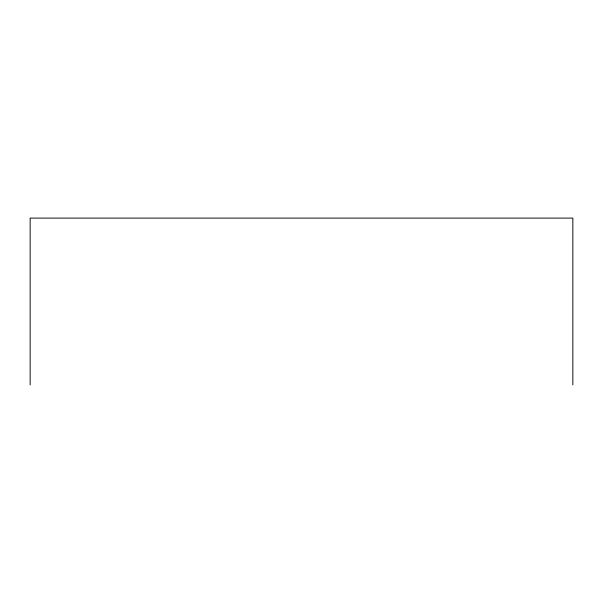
<?xml version="1.0" encoding="UTF-8"?>
<svg xmlns="http://www.w3.org/2000/svg" width="603" height="603" viewBox="0 0 603 603"><rect width="100%" height="100%" fill="white"/><g stroke="black" fill="none" stroke-linecap="round" stroke-linejoin="round"><path stroke-width="0.9" d="M572.85 384.895L572.85 218.105L30.15 218.105L30.15 384.895"/></g></svg>
